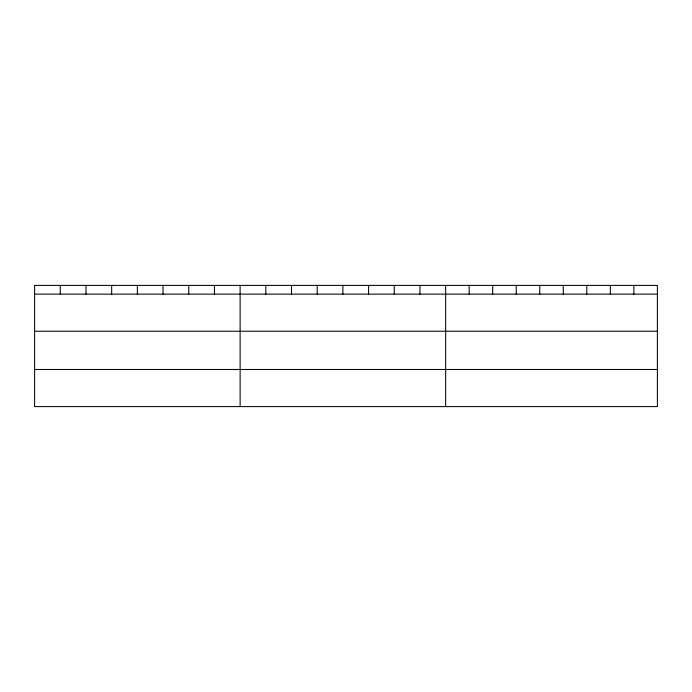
<?xml version="1.0" encoding="UTF-8"?>
<svg xmlns="http://www.w3.org/2000/svg" width="692" height="692" viewBox="0 0 692 692"><rect width="100%" height="100%" fill="white"/><g stroke="black" fill="none" stroke-linecap="round" stroke-linejoin="round"><path stroke-width="1.04" d="M657.4 294.135L657.4 406.602L34.6 406.602L34.6 285.398L657.4 285.398L657.4 294.135L34.6 294.135M34.6 331.252L657.4 331.252M34.6 369.493L657.4 369.493M633.872 285.398L633.872 294.135M610.344 285.398L610.344 294.135M586.816 285.398L586.816 294.135M563.288 285.398L563.288 294.135M539.76 285.398L539.76 294.135M516.232 285.398L516.232 294.135M492.704 285.398L492.704 294.135M469.176 285.398L469.176 294.135M445.648 285.398L445.648 406.602M419.957 285.398L419.957 294.135M394.267 285.398L394.267 294.135M368.577 285.398L368.577 294.135M342.886 285.398L342.886 294.135M317.195 285.398L317.195 294.135M291.505 285.398L291.505 294.135M265.815 285.398L265.815 294.135M240.124 285.398L240.124 406.602M214.434 285.398L214.434 294.135M188.743 285.398L188.743 294.135M163.053 285.398L163.053 294.135M137.362 285.398L137.362 294.135M111.671 285.398L111.671 294.135M85.981 285.398L85.981 294.135M60.291 285.398L60.291 294.135"/></g></svg>
